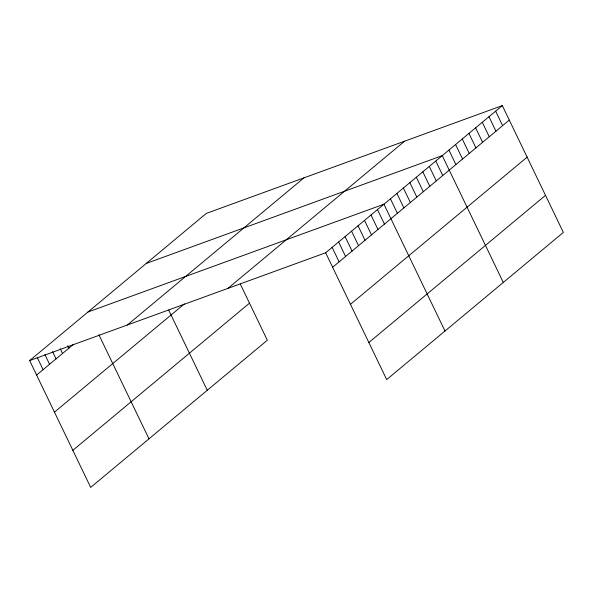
<?xml version="1.0" encoding="UTF-8"?>
<svg xmlns="http://www.w3.org/2000/svg" width="593" height="593" viewBox="0 0 593 593"><rect width="100%" height="100%" fill="white"/><g stroke="black" fill="none" stroke-linecap="round" stroke-linejoin="round"><path stroke-width="0.89" d="M240.306 284.062L267.339 340.226L90.685 487.402L29.65 360.588L206.305 213.413L502.315 105.598L563.35 232.412L386.695 379.587L325.661 252.774L502.315 105.598M36.618 375.072L73.539 344.311M127.332 325.008L303.987 177.833M54.46 412.142L184.401 303.883M227.979 288.354L404.634 141.178M72.843 450.332L249.497 303.156M332.636 267.258L509.291 120.082M350.47 304.328L527.133 157.152M368.853 342.517L545.508 195.342M146.241 263.448L442.252 155.64L503.287 282.453M87.949 312.022L383.96 204.207L444.987 331.02M29.65 360.588L325.661 252.774M495.644 111.158L502.619 125.642M488.973 116.717L495.941 131.201M482.294 122.277L489.269 136.768M475.623 127.836L482.598 142.327M468.952 133.403L475.92 147.887M462.273 138.962L469.248 153.446M455.602 144.522L462.577 159.006M448.931 150.081L455.898 164.565M435.781 161.037L442.749 175.521M429.302 166.433L436.27 180.917M422.824 171.829L429.792 186.313M416.345 177.225L423.32 191.709M409.867 182.622L416.842 197.106M403.388 188.018L410.363 202.502M396.917 193.414L403.885 207.898M390.439 198.811L397.406 213.295M377.482 209.603L384.449 224.087M371.003 215L377.978 229.484M364.525 220.396L371.5 234.88M358.046 225.792L365.021 240.276M351.575 231.188L358.543 245.672M345.096 236.585L352.064 251.069M338.618 241.981L345.586 256.465M332.139 247.377L339.114 261.861M168.679 310.065L207.276 390.268M98.883 334.741L148.976 438.835M67.847 345.675L69.01 348.091M60.204 348.654L62.532 353.487M52.569 351.642L56.053 358.884M44.927 354.621L49.575 364.28M37.292 357.601L43.096 369.676"/></g></svg>
